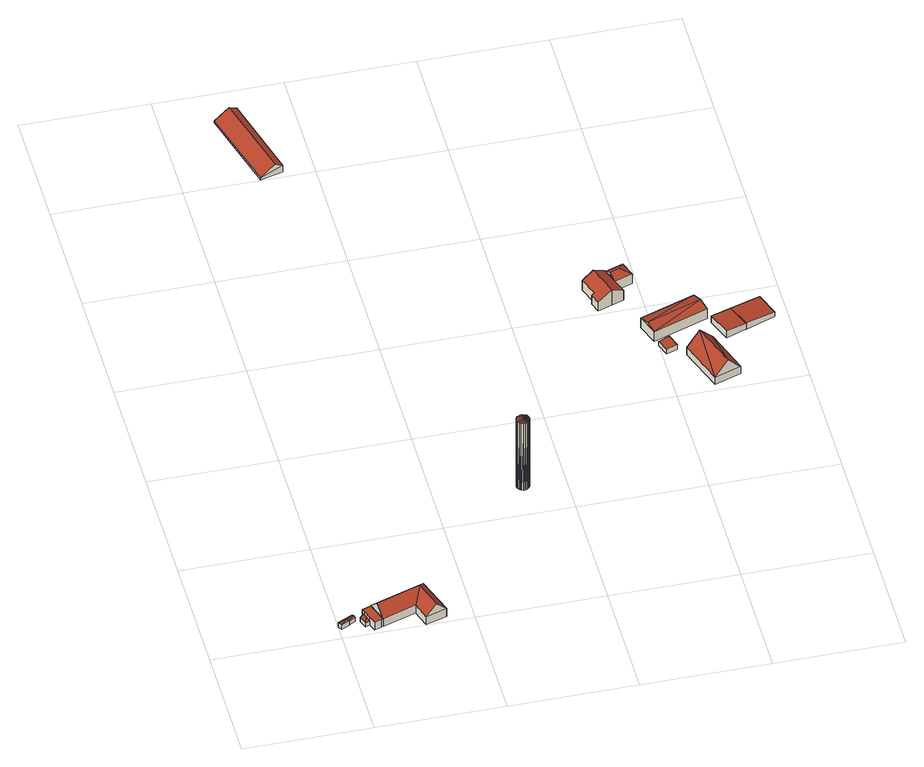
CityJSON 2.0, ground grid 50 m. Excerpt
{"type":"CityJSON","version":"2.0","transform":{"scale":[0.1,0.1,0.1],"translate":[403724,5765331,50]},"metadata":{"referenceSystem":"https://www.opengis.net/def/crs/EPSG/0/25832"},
"CityObjects":{
"building1":{"type":"Building","attributes":{"Gemeindeschluessel":"05515000","Geometrietyp2DReferenz":"3000","function":"31001_2700","roofType":"3100","measuredHeight":2.52},"geometry":[{"type":"Solid","lod":"2","boundaries":[[[[0,1,2,3]],[[4,5,1,0]],[[6,7,5,4]],[[3,2,7,6]],[[0,8,4]],[[6,9,3]],[[0,3,9]],[[9,8,0]],[[8,9,6]],[[6,4,8]],[[1,5,7,2]]]],"semantics":{"surfaces":[{"type":"WallSurface"},{"type":"RoofSurface"},{"type":"GroundSurface"}],"values":[[0,0,0,0,0,0,1,1,1,1,2]]}}]},
"building2":{"type":"Building","attributes":{"Gemeindeschluessel":"05515000","Geometrietyp2DReferenz":"3000","function":"31001_2700","roofType":"3100","measuredHeight":2.45},"geometry":[{"type":"Solid","lod":"2","boundaries":[[[[10,11,12,13]],[[14,15,11,10]],[[16,17,15,14]],[[13,12,17,16]],[[10,18,14]],[[16,9,13]],[[9,18,10]],[[10,13,9]],[[16,14,18]],[[18,9,16]],[[11,15,17,12]]]],"semantics":{"surfaces":[{"type":"WallSurface"},{"type":"RoofSurface"},{"type":"GroundSurface"}],"values":[[0,0,0,0,0,0,1,1,1,1,2]]}}]},
"building3":{"type":"Building","attributes":{"Gemeindeschluessel":"05515000","Geometrietyp2DReferenz":"3000","function":"31001_2740","roofType":"5000","measuredHeight":3.76},"geometry":[{"type":"Solid","lod":"2","boundaries":[[[[19,20,21,22]],[[23,24,20,19]],[[25,26,24,23]],[[22,21,26,25]],[[25,23,27]],[[27,23,19,28]],[[19,22,28]],[[28,22,25,27]],[[20,24,26,21]]]],"semantics":{"surfaces":[{"type":"WallSurface"},{"type":"RoofSurface"},{"type":"GroundSurface"}],"values":[[0,0,0,0,1,1,1,1,2]]}}]},
"building4":{"type":"Building","attributes":{"Gemeindeschluessel":"05515000","Geometrietyp2DReferenz":"3000","function":"31001_2700","roofType":"1000","measuredHeight":3.65},"geometry":[{"type":"Solid","lod":"2","boundaries":[[[[29,21,30,31]],[[32,26,21,29]],[[33,34,26,32]],[[35,36,34,33]],[[37,38,36,35]],[[39,40,38,37]],[[31,30,40,39]],[[37,35,33,32,29,31,39]],[[21,26,34,36,38,40,30]]]],"semantics":{"surfaces":[{"type":"WallSurface"},{"type":"RoofSurface"},{"type":"GroundSurface"}],"values":[[0,0,0,0,0,0,0,1,2]]}}]},
"building5":{"type":"Building","attributes":{"Gemeindeschluessel":"05515000","Geometrietyp2DReferenz":"3000","function":"31001_2700","roofType":"5000","measuredHeight":8.04},"geometry":[{"type":"Solid","lod":"2","boundaries":[[[[41,42,36,43]],[[44,45,42,41]],[[46,47,45,44]],[[48,49,47,46]],[[50,38,49,48]],[[43,36,38,50]],[[51,50,48,52]],[[52,48,46,53]],[[46,44,53]],[[53,44,41,52]],[[52,41,43,51]],[[43,50,51]],[[42,45,47,49,38,36]]]],"semantics":{"surfaces":[{"type":"WallSurface"},{"type":"RoofSurface"},{"type":"GroundSurface"}],"values":[[0,0,0,0,0,0,1,1,0,1,1,0,2]]}}]},
"building6":{"type":"Building","attributes":{"Geometrietyp2DReferenz":"1000","Gemeindeschluessel":"05515000","function":"51002_1251","roofType":"9999","measuredHeight":32.85},"geometry":[{"type":"Solid","lod":"2","boundaries":[[[[54,55,56]],[[55,57,56]],[[58,59,54]],[[59,55,54]],[[60,61,58]],[[61,59,58]],[[62,63,60]],[[63,61,60]],[[64,65,62]],[[65,63,62]],[[66,67,64]],[[67,65,64]],[[68,69,66]],[[69,67,66]],[[70,71,68]],[[71,69,68]],[[72,73,70]],[[73,71,70]],[[74,75,72]],[[75,73,72]],[[76,77,74]],[[77,75,74]],[[78,79,76]],[[79,77,76]],[[80,81,78]],[[81,79,78]],[[82,83,80]],[[83,81,80]],[[84,85,82]],[[85,83,82]],[[86,87,84]],[[87,85,84]],[[88,89,86]],[[89,87,86]],[[90,91,88]],[[91,89,88]],[[92,93,90]],[[93,91,90]],[[56,57,92]],[[57,93,92]],[[57,55,93]],[[55,59,93]],[[59,61,93]],[[61,63,93]],[[63,65,93]],[[65,67,93]],[[67,69,93]],[[69,71,93]],[[71,73,93]],[[73,75,93]],[[75,77,93]],[[77,79,93]],[[79,81,93]],[[81,83,93]],[[83,85,93]],[[85,87,93]],[[87,89,93]],[[89,91,93]],[[54,56,58]],[[56,92,58]],[[92,90,58]],[[90,88,58]],[[88,86,58]],[[86,84,58]],[[84,82,58]],[[82,80,58]],[[80,78,58]],[[78,76,58]],[[76,74,58]],[[74,72,58]],[[72,70,58]],[[70,68,58]],[[68,66,58]],[[66,64,58]],[[64,62,58]],[[62,60,58]]]],"semantics":{"surfaces":[{"type":"WallSurface"},{"type":"GroundSurface"},{"type":"RoofSurface"}],"values":[[0,0,0,0,0,0,0,0,0,0,0,0,0,0,0,0,0,0,0,0,0,0,0,0,0,0,0,0,0,0,0,0,0,0,0,0,0,0,0,0,1,1,1,1,1,1,1,1,1,1,1,1,1,1,1,1,1,1,2,2,2,2,2,2,2,2,2,2,2,2,2,2,2,2,2,2]]}}]},
"building7":{"type":"Building","attributes":{"Gemeindeschluessel":"05515000","Geometrietyp2DReferenz":"3000","function":"31001_2700","roofType":"3100","measuredHeight":4.94},"geometry":[{"type":"Solid","lod":"2","boundaries":[[[[94,95,96,97]],[[98,99,95,94]],[[100,101,99,98]],[[97,96,101,100]],[[94,102,98]],[[100,103,97]],[[97,103,102,94]],[[98,102,103,100]],[[95,99,101,96]]]],"semantics":{"surfaces":[{"type":"WallSurface"},{"type":"RoofSurface"},{"type":"GroundSurface"}],"values":[[0,0,0,0,0,0,1,1,2]]}}]},
"building8":{"type":"Building","attributes":{"Gemeindeschluessel":"05515000","Geometrietyp2DReferenz":"3000","function":"31001_1000"},"address":[{"country":"Germany","locality":"Münster","thoroughfareNumber":"240","thoroughfareName":"Am Max-Klemens-Kanal"}],"children":["building8-1","building8-2"]},
"building8-1":{"type":"BuildingPart","attributes":{"roofType":"3100","measuredHeight":7.54},"parents":["building8"],"geometry":[{"type":"Solid","lod":"2","boundaries":[[[[104,105,106,107]],[[108,109,105,104]],[[110,111,109,108]],[[112,113,111,110]],[[114,115,113,112]],[[116,117,115,114]],[[118,119,117,116]],[[120,121,122,119,118]],[[107,106,123,124]],[[116,114,112,110,108,118]],[[104,107,124,125,126,120,118,108]],[[105,109,111,113,115,117,119,122,127,123,106]],[[121,120,126]],[[127,122,121,126,125]],[[123,127,125,124]]]],"semantics":{"surfaces":[{"type":"WallSurface"},{"type":"RoofSurface"},{"type":"GroundSurface"},{"type":"ClosureSurface"}],"values":[[0,0,0,0,0,0,0,0,0,1,1,2,0,3,3]]}}]},
"building8-2":{"type":"BuildingPart","attributes":{"roofType":"5000","measuredHeight":6.69},"parents":["building8"],"geometry":[{"type":"Solid","lod":"2","boundaries":[[[[128,129,122,121]],[[130,131,129,128]],[[132,133,131,130]],[[107,106,133,132]],[[124,123,106,107]],[[130,134,132]],[[128,121,126,135,134,130]],[[124,107,132,134,135]],[[122,129,131,133,106,123,127]],[[125,135,126]],[[122,127,125,126,121]],[[124,135,125]],[[123,124,125,127]]]],"semantics":{"surfaces":[{"type":"WallSurface"},{"type":"RoofSurface"},{"type":"GroundSurface"},{"type":"ClosureSurface"}],"values":[[0,0,0,0,0,1,1,1,2,0,3,0,3]]}}]},
"building9":{"type":"Building","attributes":{"Gemeindeschluessel":"05515000","Geometrietyp2DReferenz":"3000","function":"31001_2460","roofType":"2100","measuredHeight":2.54},"geometry":[{"type":"Solid","lod":"2","boundaries":[[[[136,137,138,139]],[[140,141,137,136]],[[142,143,141,140]],[[139,138,143,142]],[[140,136,139,142]],[[137,141,143,138]]]],"semantics":{"surfaces":[{"type":"WallSurface"},{"type":"RoofSurface"},{"type":"GroundSurface"}],"values":[[0,0,0,0,1,2]]}}]},
"building10":{"type":"Building","attributes":{"Gemeindeschluessel":"05515000","Geometrietyp2DReferenz":"3000","function":"31001_2000","roofType":"3100","measuredHeight":5.79},"geometry":[{"type":"Solid","lod":"2","boundaries":[[[[144,145,146,147]],[[148,149,145,144]],[[150,151,149,148]],[[147,146,151,150]],[[144,152,148]],[[150,153,147]],[[144,147,153]],[[153,152,144]],[[152,153,150]],[[150,148,152]],[[145,149,151,146]]]],"semantics":{"surfaces":[{"type":"WallSurface"},{"type":"RoofSurface"},{"type":"GroundSurface"}],"values":[[0,0,0,0,0,0,1,1,1,1,2]]}}]},
"building11":{"type":"Building","attributes":{"Gemeindeschluessel":"05515000","Geometrietyp2DReferenz":"3000","function":"31001_1000","roofType":"3100","measuredHeight":9.51},"address":[{"country":"Germany","locality":"Münster","thoroughfareNumber":"238","thoroughfareName":"Am Max-Klemens-Kanal"}],"geometry":[{"type":"Solid","lod":"2","boundaries":[[[[154,155,156,157]],[[158,159,155,154]],[[160,161,159,158]],[[157,156,161,160]],[[154,162,158]],[[160,163,157]],[[157,163,162]],[[162,154,157]],[[163,160,158]],[[158,162,163]],[[155,159,161,156]]]],"semantics":{"surfaces":[{"type":"WallSurface"},{"type":"RoofSurface"},{"type":"GroundSurface"}],"values":[[0,0,0,0,0,0,1,1,1,1,2]]}}]},
"building12":{"type":"Building","attributes":{"Gemeindeschluessel":"05515000","Geometrietyp2DReferenz":"3000","function":"31001_2460","roofType":"2100","measuredHeight":3.47},"geometry":[{"type":"Solid","lod":"2","boundaries":[[[[164,165,166,167]],[[168,169,165,164]],[[170,171,169,168]],[[167,166,171,170]],[[168,164,167,170]],[[165,169,171,166]]]],"semantics":{"surfaces":[{"type":"WallSurface"},{"type":"RoofSurface"},{"type":"GroundSurface"}],"values":[[0,0,0,0,1,2]]}}]},
"building13":{"type":"Building","attributes":{"Gemeindeschluessel":"05515000","Geometrietyp2DReferenz":"3000","function":"31001_2700","roofType":"2100","measuredHeight":3.09},"geometry":[{"type":"Solid","lod":"2","boundaries":[[[[172,173,174,175]],[[176,177,173,172]],[[178,179,177,176]],[[175,174,179,178]],[[176,172,175,178]],[[173,177,179,174]]]],"semantics":{"surfaces":[{"type":"WallSurface"},{"type":"RoofSurface"},{"type":"GroundSurface"}],"values":[[0,0,0,0,1,2]]}}]}
},
"vertices":[
[8,50,23],[8,50,2],[40,64,2],[40,64,23],[0,66,23],[0,66,2],[31,82,23],[31,82,2],[4,58,27],[35,73,27],
[59,95,22],[59,95,3],[31,82,3],[31,82,22],[67,78,22],[67,78,3],[40,64,22],[40,64,3],[63,86,27],
[96,39,23],[96,39,4],[114,45,4],[114,45,23],[84,74,23],[84,74,4],[102,80,23],[102,80,4],[96,68,42],[102,51,42],
[114,45,41],[124,15,4],[124,15,41],[102,80,41],[97,94,41],[97,94,4],[132,107,41],[132,107,4],[159,27,41],[159,27,4],[154,25,41],[154,25,4],
[347,179,42],[347,179,4],[132,107,42],[398,27,42],[398,27,4],[316,0,42],[316,0,4],[293,72,42],[293,72,4],[159,27,42],[146,67,84],[321,126,84],[357,13,85],
[860,667,331],[860,667,3],[855,674,331],[855,674,3],[862,660,331],[862,660,3],[862,652,331],[862,652,3],[860,645,331],[860,645,3],[855,638,331],[855,638,3],[849,634,331],[849,634,3],[841,631,331],[841,631,3],[833,631,331],[833,631,3],[826,634,331],[826,634,3],[820,638,331],[820,638,3],[815,645,331],[815,645,3],[813,652,331],[813,652,3],[813,660,331],[813,660,3],[815,667,331],[815,667,3],[820,674,331],[820,674,3],[826,678,331],[826,678,3],[833,681,331],[833,681,3],[841,681,331],[841,681,3],[849,678,331],[849,678,3],
[200,2843,15],[200,2843,7],[292,2499,7],[292,2499,15],[290,2867,38],[290,2867,7],[381,2523,38],[381,2523,7],[259,2858,56],[350,2515,56],
[1430,1548,57],[1430,1548,9],[1411,1604,9],[1411,1604,57],[1384,1532,84],[1384,1532,9],[1327,1512,51],[1327,1512,9],[1312,1556,51],[1312,1556,9],[1322,1560,57],[1322,1560,9],[1295,1636,58],[1295,1636,9],[1341,1652,84],[1341,1652,9],[1387,1668,58],[1387,1668,54],[1387,1668,9],[1410,1604,9],[1410,1604,57],[1400,1634,58],[1389,1663,58],[1400,1634,9],
[1389,1663,57],[1389,1663,9],[1461,1689,57],[1461,1689,9],[1482,1629,57],[1482,1629,9],[1437,1647,76],[1400,1634,76],
[1515,1224,33],[1515,1224,11],[1557,1238,11],[1557,1238,36],[1496,1274,33],[1496,1274,11],[1540,1290,36],[1540,1290,11],
[1487,1303,55],[1487,1303,9],[1705,1380,9],[1705,1380,55],[1457,1388,55],[1457,1388,9],[1675,1465,55],[1675,1465,9],[1472,1346,67],[1690,1422,67],
[1585,1202,46],[1585,1202,11],[1649,1019,11],[1649,1019,46],[1692,1240,46],[1692,1240,11],[1754,1056,46],[1754,1056,11],[1638,1221,106],[1701,1037,106],
[1794,1380,40],[1794,1380,11],[1713,1351,11],[1713,1351,45],[1829,1287,40],[1829,1287,11],[1748,1257,45],[1748,1257,11],
[1913,1427,31],[1913,1427,10],[1794,1380,10],[1794,1380,41],[1948,1331,31],[1948,1331,10],[1829,1287,41],[1829,1287,10]
]}
